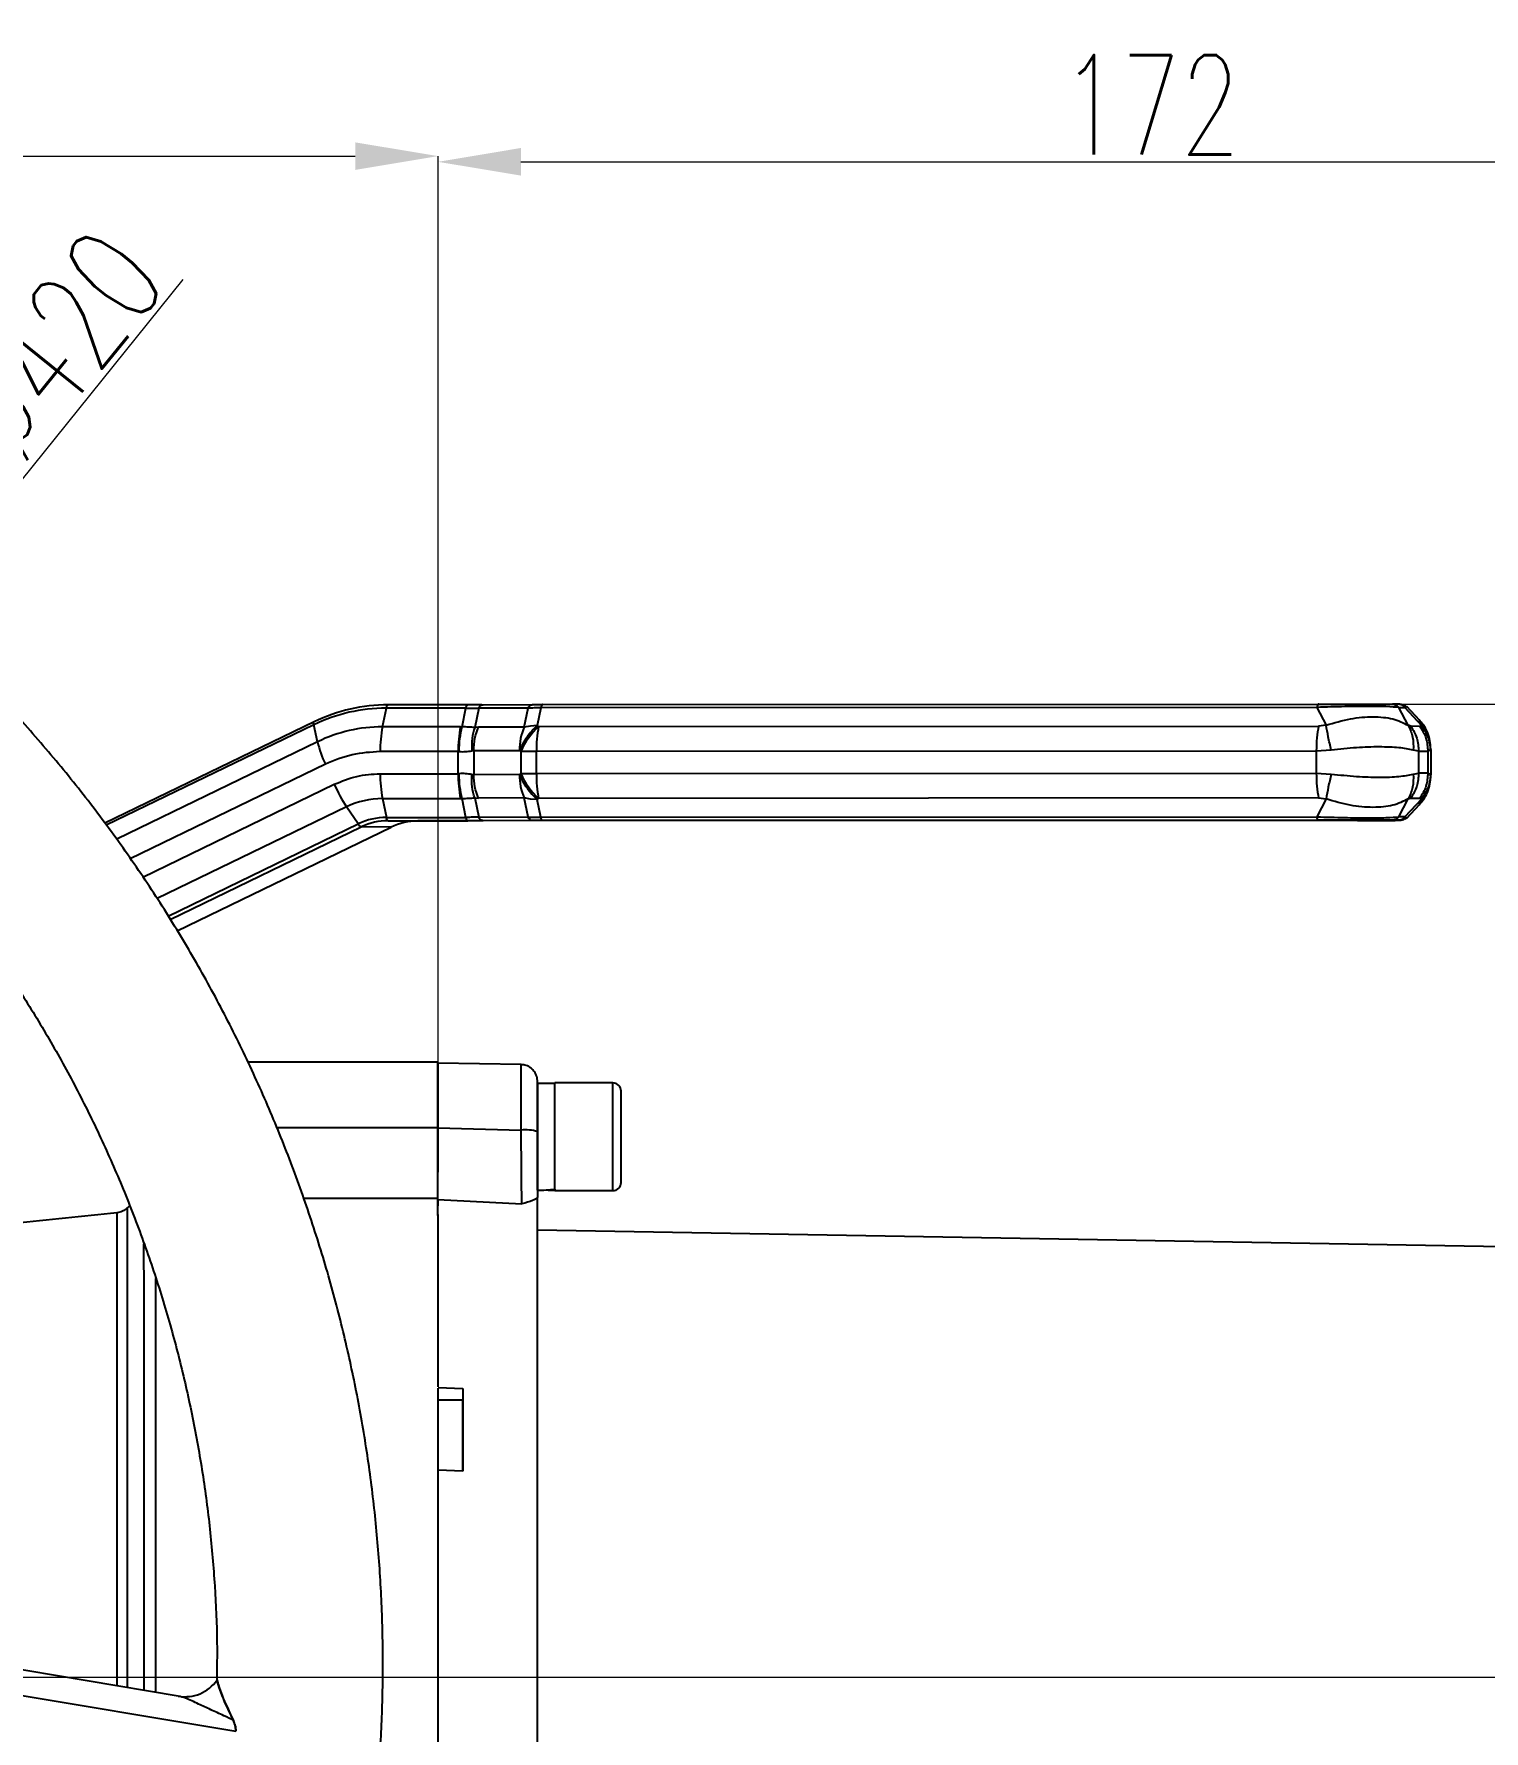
# Model space of a CAD drawing. Header units: millimetres. Extents: x 1852 to 4288, y 681 to 2404.
# Drawn here: x 3031.3 to 3206.3, y 1119.2 to 1324 of the extents above; entities that cross this region are included whole.
import ezdxf

# ---------------------------------------------------------------- set-up
doc = ezdxf.new("R2010")
doc.units = ezdxf.units.MM
doc.layers.add('AM_5', color=3, linetype='Continuous', lineweight=25)
doc.styles.add('SLDTEXTSTYLE1', font='txt.shx', dxfattribs={"width": 0.7, "bigfont": 'gbcbig.shx'})
doc.dimstyles.new('SLDDIMSTYLE12$0', dxfattribs={"dimtxt": 12, "dimasz": 10, "dimexe": 0, "dimexo": 0.0625, "dimgap": 0.875, "dimtad": 1, "dimdec": 1, "dimlfac": 1.8, "dimrnd": 1e-09, "dimzin": 12, "dimdsep": 46, "dimtxsty": 'SLDTEXTSTYLE1', "dimcen": 0.09, "dimdle": 8.16, "dimclrd": 3, "dimclre": 3, "dimadec": 0, "dimazin": 3, "dimtfac": 1, "dimtdec": 1, "dimtofl": 0, "dimtmove": 0, "dimatfit": 3, "dimfxl": 0, "dimfrac": 2, "dimtolj": 1, "dimlwd": 5, "dimlwe": 5, "dimarcsym": 0})
doc.dimstyles.new('SLDDIMSTYLE12$3', dxfattribs={"dimtxt": 12, "dimasz": 10, "dimexe": 0, "dimexo": 0.0625, "dimgap": 0.875, "dimtad": 1, "dimdec": 1, "dimlfac": 1.8, "dimrnd": 1e-09, "dimzin": 12, "dimdsep": 46, "dimtxsty": 'SLDTEXTSTYLE1', "dimcen": 0.09, "dimdle": 8.16, "dimclrd": 3, "dimclre": 3, "dimadec": 0, "dimazin": 3, "dimtfac": 1, "dimtdec": 1, "dimtofl": 0, "dimtmove": 0, "dimatfit": 3, "dimfxl": 0, "dimfrac": 2, "dimtolj": 1, "dimlwd": 5, "dimlwe": 5, "dimarcsym": 0})

# ---------------------------------------------------------------- blocks, each defined once
blk = doc.blocks.new('*D96')
at = {"layer": 'AM_5', "color": 3, "lineweight": 5, "transparency": 16777216}
blk.add_line((2902.79, 1126.17), (2902.79, 1309.27), dxfattribs=at)
at = {"layer": 'AM_5', "color": 3, "linetype": 'Continuous', "lineweight": 5, "transparency": 16777216}
for p, q in [((2912.79, 1309.27), (3070.03, 1309.27)), ((3080.03, 1199.96), (3080.03, 1309.27))]:
    blk.add_line(p, q, dxfattribs=at)
at = {"layer": 'AM_5', "color": 3, "transparency": 16777216}
for points in [[(2912.79, 1310.93), (2912.79, 1307.6), (2902.79, 1309.27)], [(3070.03, 1310.93), (3070.03, 1307.6), (3080.03, 1309.27)]]:
    blk.add_solid(points, dxfattribs=at)
at = {"layer": 'Defpoints', "color": 0, "transparency": 16777216}
for p in [(3080.03, 1309.27), (3080.03, 1199.9), (2902.79, 1126.11)]:
    blk.add_point(p, dxfattribs=at)
at = {"layer": 'AM_5', "color": 0, "transparency": 16777216, "insert": (2991.41, 1316.14), "char_height": 12, "attachment_point": 5, "style": 'SLDTEXTSTYLE1'}
blk.add_mtext('\\A1;178', dxfattribs=at)
blk = doc.blocks.new('*D97')
at = {"layer": 'AM_5', "color": 3, "lineweight": 5, "transparency": 16777216}
blk.add_line((3080.03, 1199.96), (3080.03, 1308.58), dxfattribs=at)
at = {"layer": 'AM_5', "color": 3, "linetype": 'Continuous', "lineweight": 5, "transparency": 16777216}
for p, q in [((3090.03, 1308.58), (3242.03, 1308.58)), ((3252.03, 1118.24), (3252.03, 1308.58))]:
    blk.add_line(p, q, dxfattribs=at)
at = {"layer": 'AM_5', "color": 3, "transparency": 16777216}
for points in [[(3090.03, 1310.25), (3090.03, 1306.92), (3080.03, 1308.58)], [(3242.03, 1310.25), (3242.03, 1306.92), (3252.03, 1308.58)]]:
    blk.add_solid(points, dxfattribs=at)
at = {"layer": 'Defpoints', "color": 0, "transparency": 16777216}
for p in [(3252.03, 1308.58), (3080.03, 1199.9), (3252.03, 1118.18)]:
    blk.add_point(p, dxfattribs=at)
at = {"layer": 'AM_5', "color": 0, "transparency": 16777216, "insert": (3166.03, 1315.46), "char_height": 12, "attachment_point": 5, "style": 'SLDTEXTSTYLE1'}
blk.add_mtext('\\A1;172', dxfattribs=at)
blk = doc.blocks.new('*D79')
at = {"layer": 'AM_5', "color": 3, "lineweight": 5, "transparency": 16777216}
blk.add_line((3196, 1243.11), (3227.25, 1243.11), dxfattribs=at)
at = {"layer": 'AM_5', "color": 3, "linetype": 'Continuous', "lineweight": 5, "transparency": 16777216}
for p, q in [((3227.25, 1233.11), (3227.25, 1135.67)), ((2902.86, 1125.67), (3227.25, 1125.67))]:
    blk.add_line(p, q, dxfattribs=at)
at = {"layer": 'AM_5', "color": 3, "transparency": 16777216}
for points in [[(3225.58, 1233.11), (3228.91, 1233.11), (3227.25, 1243.11)], [(3225.58, 1135.67), (3228.91, 1135.67), (3227.25, 1125.67)]]:
    blk.add_solid(points, dxfattribs=at)
at = {"layer": 'Defpoints', "color": 0, "transparency": 16777216}
for p in [(3195.94, 1243.11), (2902.8, 1125.67), (3227.25, 1125.67)]:
    blk.add_point(p, dxfattribs=at)
at = {"layer": 'AM_5', "color": 0, "transparency": 16777216, "insert": (3220.37, 1184.39), "char_height": 12, "attachment_point": 5, "rotation": 90, "style": 'SLDTEXTSTYLE1'}
blk.add_mtext('\\A1;115', dxfattribs=at)
blk = doc.blocks.new('*D80')
at = {"layer": 'AM_5', "color": 3, "linetype": 'Continuous', "lineweight": 5, "transparency": 16777216}
blk.add_line((3049.22, 1294.37), (3023.41, 1262.32), dxfattribs=at)
at = {"layer": 'AM_5', "color": 3, "lineweight": 5, "transparency": 16777216}
for p, q in [((2970.01, 1196.12), (2970.19, 1196.12)), ((2970.1, 1196.03), (2970.1, 1196.21))]:
    blk.add_line(p, q, dxfattribs=at)
at = {"layer": 'AM_5', "color": 3, "transparency": 16777216}
blk.add_solid([(3022.11, 1263.37), (3024.71, 1261.28), (3017.14, 1254.53)], dxfattribs=at)
at = {"layer": 'Defpoints', "color": 0, "transparency": 16777216}
for p in [(3017.14, 1254.53), (2923.05, 1137.71)]:
    blk.add_point(p, dxfattribs=at)
at = {"layer": 'AM_5', "color": 0, "transparency": 16777216, "insert": (3034.1, 1286.55), "char_height": 12, "attachment_point": 5, "rotation": 51.1543, "style": 'SLDTEXTSTYLE1'}
blk.add_mtext('\\A1;%%C420', dxfattribs=at)

msp = doc.modelspace()

# ---------------------------------------------------------------- linework, layer by layer
at = {"color": 7, "linetype": 'Continuous', "lineweight": 25}
for p, q in [((3073.326, 1240.387), (3073.795, 1242.65)), ((3083.406, 1242.656), (3073.795, 1242.65)), ((3083.627, 1243.054), (3074.015, 1243.048)), ((3082.937, 1240.39), (3083.406, 1242.656)), ((3084.939, 1242.622), (3084.461, 1240.313)), ((3090.903, 1242.633), (3084.939, 1242.622)), ((3085.32, 1243.028), (3085.475, 1243.056)), ((3085.475, 1243.056), (3091.439, 1243.067)), ((3090.43, 1240.347), (3090.903, 1242.633)), ((3092.45, 1242.67), (3092.007, 1240.53)), ((3186.105, 1242.728), (3092.45, 1242.67)), ((3092.671, 1243.069), (3186.325, 1243.126)), ((3186.105, 1242.728), (3187.212, 1240.578)), ((3195.947, 1243.11), (3195.231, 1243.116)), ((3197.107, 1240.566), (3196, 1242.716)), ((3196, 1242.716), (3196.716, 1242.711)), ((3196.87, 1242.766), (3196.716, 1242.711)), ((3196.716, 1242.711), (3198.715, 1240.554)), ((3196.906, 1242.779), (3196.87, 1242.766)), ((3198.499, 1241.196), (3196.976, 1242.84)), ((3065.066, 1240.984), (3039.807, 1228.747)), ((3065.038, 1240.63), (3039.995, 1228.497)), ((3065.489, 1238.579), (3065.038, 1240.63)), ((3082.743, 1240.393), (3073.326, 1240.387)), ((3082.743, 1240.393), (3082.937, 1240.39)), ((3084.899, 1240.337), (3084.461, 1240.313)), ((3090.43, 1240.347), (3084.899, 1240.337)), ((3091.189, 1240.484), (3090.43, 1240.347)), ((3092.007, 1240.53), (3091.189, 1240.484)), ((3092.176, 1240.407), (3092.007, 1240.53)), ((3092.176, 1240.407), (3186.308, 1240.465)), ((3187.212, 1240.578), (3186.308, 1240.465)), ((3197.441, 1240.452), (3197.107, 1240.566)), ((3198.544, 1240.444), (3197.441, 1240.452)), ((3198.41, 1241.203), (3198.439, 1241.142)), ((3198.439, 1241.142), (3198.715, 1240.554)), ((3198.715, 1240.554), (3198.544, 1240.444)), ((3065.489, 1238.579), (3041.245, 1226.833)), ((3082.468, 1237.395), (3073.051, 1237.389)), ((3082.468, 1234.728), (3082.468, 1237.395)), ((3082.468, 1237.395), (3082.565, 1237.392)), ((3084.115, 1237.496), (3084.334, 1237.52)), ((3084.334, 1237.52), (3089.865, 1237.53)), ((3084.334, 1237.52), (3084.334, 1234.608)), ((3089.865, 1237.53), (3090.034, 1237.407)), ((3090.913, 1237.409), (3090.034, 1237.407)), ((3090.034, 1237.407), (3090.034, 1234.741)), ((3091.9, 1237.409), (3090.913, 1237.409)), ((3186.032, 1237.467), (3091.9, 1237.409)), ((3091.9, 1234.743), (3091.9, 1237.409)), ((3187.84, 1237.581), (3186.032, 1237.467)), ((3186.032, 1237.467), (3186.033, 1234.8)), ((3198.402, 1237.452), (3197.735, 1237.569)), ((3198.402, 1234.786), (3198.402, 1237.452)), ((3198.402, 1237.452), (3199.505, 1237.444)), ((3199.847, 1237.553), (3199.505, 1237.444)), ((3199.505, 1237.444), (3199.505, 1234.778)), ((3199.739, 1237.724), (3199.793, 1237.639)), ((3199.892, 1234.571), (3199.892, 1237.639)), ((3066.429, 1235.861), (3042.889, 1224.457)), ((3044.4, 1222.248), (3067.51, 1233.444)), ((3073.051, 1234.722), (3082.468, 1234.728)), ((3082.565, 1234.731), (3082.468, 1234.728)), ((3084.334, 1234.608), (3084.115, 1234.63)), ((3089.865, 1234.618), (3084.334, 1234.608)), ((3090.034, 1234.741), (3089.865, 1234.618)), ((3090.034, 1234.741), (3090.913, 1234.742)), ((3090.913, 1234.742), (3091.9, 1234.743)), ((3091.9, 1234.743), (3186.033, 1234.8)), ((3186.033, 1234.8), (3187.84, 1234.689)), ((3197.735, 1234.677), (3198.402, 1234.786)), ((3199.505, 1234.778), (3198.402, 1234.786)), ((3199.505, 1234.778), (3199.847, 1234.661)), ((3199.793, 1234.571), (3199.74, 1234.483)), ((3073.326, 1231.72), (3082.743, 1231.726)), ((3073.326, 1231.72), (3073.795, 1229.45)), ((3082.743, 1231.726), (3082.937, 1231.729)), ((3083.406, 1229.456), (3082.937, 1231.729)), ((3084.461, 1231.809), (3084.899, 1231.787)), ((3084.461, 1231.809), (3084.939, 1229.494)), ((3090.43, 1231.797), (3084.899, 1231.787)), ((3091.189, 1231.663), (3090.43, 1231.797)), ((3090.903, 1229.505), (3090.43, 1231.797)), ((3092.007, 1231.618), (3091.189, 1231.663)), ((3092.007, 1231.618), (3092.176, 1231.741)), ((3092.45, 1229.47), (3092.007, 1231.618)), ((3186.309, 1231.798), (3092.176, 1231.741)), ((3187.212, 1231.686), (3186.105, 1229.528)), ((3186.309, 1231.798), (3187.212, 1231.686)), ((3196, 1229.516), (3197.107, 1231.674)), ((3198.715, 1231.662), (3196.716, 1229.511)), ((3197.107, 1231.674), (3197.441, 1231.785)), ((3197.441, 1231.785), (3198.544, 1231.777)), ((3198.715, 1231.662), (3198.435, 1231.057)), ((3198.544, 1231.777), (3198.715, 1231.662)), ((3069.002, 1230.723), (3046.138, 1219.646)), ((3070.39, 1228.664), (3069.002, 1230.723)), ((3073.795, 1229.45), (3083.406, 1229.456)), ((3074.015, 1229.048), (3083.627, 1229.054)), ((3074.015, 1229.048), (3077.599, 1229.022)), ((3191.011, 1229.091), (3077.599, 1229.022)), ((3084.939, 1229.494), (3090.903, 1229.505)), ((3091.439, 1229.067), (3085.475, 1229.056)), ((3092.45, 1229.47), (3186.105, 1229.528)), ((3186.325, 1229.126), (3092.671, 1229.069)), ((3195.947, 1229.11), (3195.231, 1229.116)), ((3196.716, 1229.511), (3196, 1229.516)), ((3196.716, 1229.511), (3196.972, 1229.406)), ((3196.978, 1229.373), (3198.494, 1231.005)), ((3198.435, 1231.057), (3198.409, 1231)), ((3047.442, 1217.547), (3070.39, 1228.664)), ((3047.704, 1217.124), (3070.772, 1228.3)), ((3048.545, 1215.769), (3074.355, 1228.274)), ((3048.549, 1215.763), (3074.386, 1228.28)), ((3074.355, 1228.274), (3070.772, 1228.3)), ((3080.026, 1199.901), (3057.099, 1199.901)), ((3090.061, 1199.616), (3080.026, 1199.791)), ((3094.126, 1197.34), (3092.026, 1197.34)), ((3101.126, 1197.4), (3094.126, 1197.4)), ((3060.55, 1192.036), (3080.026, 1192.036)), ((3080.026, 1191.971), (3090.061, 1191.721)), ((3092.026, 1184.576), (3092.026, 1186.733)), ((3092.026, 1186.56), (3092.026, 1184.46)), ((3094.126, 1184.4), (3101.126, 1184.4)), ((3042.814, 1182.602), (3042.5, 1182.288)), ((3080.026, 1183.445), (3063.804, 1183.445)), ((3080.026, 1183.32), (3080.026, 1182.586)), ((3080.026, 1183.32), (3090.131, 1182.804)), ((3221.553, 1177.38), (3092.026, 1179.641)), ((3080.027, 1160.65), (3083.027, 1160.539)), ((3083.027, 1160.539), (3083.027, 1159.115)), ((3083.027, 1159.115), (3080.027, 1159.115)), ((3083.027, 1150.544), (3080.027, 1150.655)), ((3048.684, 1123.398), (3023.245, 1127.671)), ((3021.966, 1124.788), (3055.618, 1119.175)), ((3053.324, 1125.347), (3053.324, 1125.345)), ((3053.36, 1125.345), (3053.36, 1125.344))]:
    msp.add_line(p, q, dxfattribs=at)
at = {"color": 7, "linetype": 'Continuous', "lineweight": 25, "flags": 128}
for points in [[(3073.795, 1242.65), (3073.816, 1242.738), (3073.839, 1242.818), (3073.865, 1242.886), (3073.892, 1242.944), (3073.922, 1242.989), (3073.952, 1243.022), (3073.984, 1243.042), (3074.015, 1243.048)], [(3065.038, 1240.63), (3065.023, 1240.71), (3065.014, 1240.782), (3065.012, 1240.844), (3065.016, 1240.896), (3065.027, 1240.937), (3065.044, 1240.967), (3065.066, 1240.984)], [(3065.066, 1240.984), (3065.068, 1240.985), (3065.097, 1240.991)], [(3074.015, 1229.048), (3073.984, 1229.055), (3073.952, 1229.076), (3073.922, 1229.109), (3073.892, 1229.155), (3073.865, 1229.213), (3073.839, 1229.282), (3073.816, 1229.361), (3073.795, 1229.45)], [(3074.386, 1228.28), (3074.385, 1228.279), (3074.355, 1228.274)], [(3090.061, 1191.721), (3090.061, 1193.52), (3090.061, 1195.202), (3090.061, 1196.694), (3090.061, 1197.929), (3090.061, 1198.852), (3090.061, 1199.423), (3090.061, 1199.616)], [(3092.026, 1184.46), (3092.026, 1184.636), (3092.026, 1185.155), (3092.026, 1185.988), (3092.026, 1187.089), (3092.026, 1188.399), (3092.026, 1189.846), (3092.026, 1191.35), (3092.026, 1192.829), (3092.026, 1194.204), (3092.026, 1195.397), (3092.026, 1196.345), (3092.026, 1196.995), (3092.026, 1197.312), (3092.026, 1197.34)], [(3094.126, 1184.576), (3094.126, 1184.499), (3094.126, 1184.411), (3094.126, 1184.673), (3094.126, 1185.271), (3094.126, 1186.172), (3094.126, 1187.329), (3094.126, 1188.677), (3094.126, 1190.146), (3094.126, 1191.655), (3094.126, 1193.124), (3094.126, 1194.472), (3094.126, 1195.628), (3094.126, 1196.53), (3094.126, 1197.127), (3094.126, 1197.389), (3094.126, 1197.34)], [(3094.126, 1184.576), (3094.126, 1185.03), (3094.126, 1185.806), (3094.126, 1186.86), (3094.126, 1188.135), (3094.126, 1189.561), (3094.126, 1191.06), (3094.126, 1192.551), (3094.126, 1193.952), (3094.126, 1195.185), (3094.126, 1196.185), (3094.126, 1196.895), (3094.126, 1197.278), (3094.126, 1197.34)], [(3101.126, 1184.4), (3101.126, 1184.411), (3101.126, 1184.673), (3101.126, 1185.271), (3101.126, 1186.172), (3101.126, 1187.329), (3101.126, 1188.677), (3101.126, 1190.146), (3101.126, 1191.655), (3101.126, 1193.124), (3101.126, 1194.472), (3101.126, 1195.628), (3101.126, 1196.53), (3101.126, 1197.127), (3101.126, 1197.389), (3101.126, 1197.4)], [(3092.026, 1191.534), (3092.026, 1191.521), (3092.026, 1190.285), (3092.026, 1189.099), (3092.026, 1188.059), (3092.026, 1187.25), (3092.026, 1186.736), (3092.026, 1186.56)], [(3092.026, 1186.9), (3092.026, 1186.86), (3092.026, 1185.806), (3092.026, 1185.03), (3092.026, 1184.576)]]:
    msp.add_lwpolyline(points, dxfattribs=at)
at = {"color": 7, "linetype": 'Continuous', "lineweight": 25}
for centre, radius, start, end in [((3073.821, 1222.548), 20.102, 90.07529, 115.90707), ((3074.042, 1222.574), 20.474, 90.07527, 115.90712), ((3073.35, 1222.394), 17.993, 90.07527, 115.90712), ((3088.247, 1237.504), 15.196, 169.06221, 180.4319), ((3097.663, 1237.509), 15.196, 169.06221, 180.4319), ((3096.882, 1237.588), 7.017, 156.84756, 180.47841), ((3097.891, 1234.061), 8.541, 132.00657, 156.93397), ((3107.096, 1237.524), 15.196, 169.06221, 180.43184), ((3079.712, 1241.98), 14.624, 193.45011, 204.73439), ((3084.365, 1240.914), 18.436, 203.90163, 213.55836), ((3088.309, 1234.61), 15.259, 179.57667, 190.91491), ((3097.726, 1234.615), 15.259, 179.57667, 190.91491), ((3096.902, 1234.56), 7.037, 179.5333, 203.11856), ((3097.916, 1238.104), 8.57, 203.11136, 227.95126), ((3107.159, 1234.63), 15.259, 179.57677, 190.91492), ((3073.339, 1221.793), 9.927, 90.07527, 115.90712), ((3073.805, 1221.633), 7.818, 90.07527, 115.90712), ((3074.025, 1221.603), 7.445, 90.07527, 115.90712), ((3071.065, 1228.991), 0.75, 205.79928, 247.02737), ((3077.608, 1221.576), 7.445, 90.07527, 115.90712), ((3101.126, 1196.4), 1, 360, 90), ((3090.542, 1186.393), 5.35, 73.89602, 95.15846), ((3101.126, 1185.4), 1, 270, 360), ((3049.516, 1127.992), 4.669, 259.74027, 325.43734)]:
    msp.add_arc(centre, radius, start, end, dxfattribs=at)
for centre, start_param, end_param in [((3092.026, 1190.9), 4.712389, 4.9017857), ((3094.126, 1190.9), 4.6181166, 4.712389)]:
    msp.add_ellipse(centre, major_axis=(11.154, 0), ratio=0.5773485, start_param=start_param, end_param=end_param, dxfattribs=at)
for points, knots in [([(2902.594, 956.935), (2905.154, 956.96), (2908.734, 956.995), (2914.004, 957.274), (2918.468, 957.609), (2923.784, 958.175), (2929.353, 958.948), (2935.167, 959.958), (2941.138, 961.214), (2947.214, 962.725), (2953.352, 964.495), (2959.517, 966.53), (2965.681, 968.829), (2971.817, 971.394), (2977.906, 974.225), (2983.925, 977.319), (2989.858, 980.673), (2995.687, 984.285), (3001.397, 988.151), (3006.972, 992.265), (3012.4, 996.622), (3017.665, 1001.216), (3022.757, 1006.041), (3027.661, 1011.089), (3032.368, 1016.352), (3036.866, 1021.822), (3041.144, 1027.49), (3045.193, 1033.347), (3049.003, 1039.384), (3052.564, 1045.589), (3055.87, 1051.954), (3058.91, 1058.467), (3061.68, 1065.116), (3064.17, 1071.89), (3066.375, 1078.778), (3068.29, 1085.767), (3069.909, 1092.844), (3071.226, 1099.998), (3072.239, 1107.215), (3072.944, 1114.482), (3073.337, 1121.786), (3073.415, 1129.114), (3073.178, 1136.452), (3072.624, 1143.787), (3071.752, 1151.105), (3070.562, 1158.392), (3069.054, 1165.634), (3067.229, 1172.819), (3065.088, 1179.932), (3062.634, 1186.959), (3059.87, 1193.888), (3056.797, 1200.704), (3053.42, 1207.395), (3049.742, 1213.947), (3045.768, 1220.347), (3041.503, 1226.582), (3036.952, 1232.64), (3032.12, 1238.508), (3027.013, 1244.175), (3021.637, 1249.627), (3016.19, 1254.675), (3010.717, 1259.327), (3005.258, 1263.597), (2999.633, 1267.639), (2993.852, 1271.447), (2987.924, 1275.016), (2981.862, 1278.338), (2975.676, 1281.408), (2969.38, 1284.221), (2962.986, 1286.773), (2956.511, 1289.059), (2949.973, 1291.076), (2943.398, 1292.818), (2936.825, 1294.283), (2930.331, 1295.465), (2924.042, 1296.362), (2918.518, 1296.945), (2913.635, 1297.313), (2908.811, 1297.552), (2902.837, 1297.67), (2897.32, 1297.559), (2892.051, 1297.287), (2887.587, 1296.95), (2882.27, 1296.385), (2876.701, 1295.612), (2870.888, 1294.602), (2864.917, 1293.345), (2858.841, 1291.835), (2852.703, 1290.064), (2846.538, 1288.03), (2840.374, 1285.73), (2834.237, 1283.165), (2828.149, 1280.335), (2822.13, 1277.241), (2816.197, 1273.886), (2810.368, 1270.274), (2804.658, 1266.409), (2799.082, 1262.295), (2793.655, 1257.937), (2788.389, 1253.343), (2783.298, 1248.519), (2778.393, 1243.471), (2773.686, 1238.208), (2769.189, 1232.738), (2764.91, 1227.07), (2760.862, 1221.213), (2757.052, 1215.176), (2753.49, 1208.97), (2750.185, 1202.605), (2747.143, 1196.093), (2744.381, 1189.442), (2742.044, 1183.16), (2740.765, 1179.055), (2740.202, 1177.246)], [0, 0, 0, 0, 0.01020738, 0.01427401, 0.02103699, 0.02805607, 0.03558666, 0.0434511, 0.05157826, 0.05991132, 0.06840986, 0.07704394, 0.08579098, 0.09463359, 0.10355821, 0.11255405, 0.12161242, 0.13072624, 0.1398897, 0.14909794, 0.15834689, 0.16763314, 0.17695375, 0.18630622, 0.19568842, 0.20509849, 0.21453484, 0.22399606, 0.23348097, 0.24298851, 0.25251779, 0.26206801, 0.27163852, 0.28122873, 0.29083816, 0.30046642, 0.31011319, 0.31977821, 0.32946132, 0.33916239, 0.34888138, 0.35861831, 0.36837328, 0.37814642, 0.38793798, 0.39774825, 0.40757761, 0.41742653, 0.42729557, 0.4371854, 0.4470968, 0.45703069, 0.46698816, 0.47697044, 0.48697902, 0.49701559, 0.50708218, 0.51718117, 0.52731537, 0.53748817, 0.54770366, 0.5569145, 0.56612256, 0.57532659, 0.5845258, 0.59371913, 0.60290519, 0.61208206, 0.62124705, 0.63039624, 0.63952364, 0.64861966, 0.65766788, 0.66663751, 0.67546331, 0.68397889, 0.69196332, 0.69760555, 0.70350123, 0.71121989, 0.72142727, 0.72549391, 0.73225688, 0.73927596, 0.74680655, 0.754671, 0.76279816, 0.77113122, 0.77962976, 0.78826384, 0.79701087, 0.80585349, 0.81477811, 0.82377394, 0.83283231, 0.84194614, 0.85110959, 0.86031783, 0.86956679, 0.87885303, 0.88817364, 0.89752611, 0.90690831, 0.91631839, 0.92575473, 0.93521596, 0.94470086, 0.95420841, 0.96373768, 0.97328791, 0.98285841, 0.99244862, 1, 1, 1, 1]), ([(2903.41, 1277.624), (2905.811, 1277.587), (2909.169, 1277.535), (2914.112, 1277.231), (2918.301, 1276.874), (2923.288, 1276.283), (2928.509, 1275.483), (2933.955, 1274.445), (2939.543, 1273.162), (2945.223, 1271.623), (2950.951, 1269.825), (2956.694, 1267.765), (2962.425, 1265.441), (2968.117, 1262.853), (2973.749, 1260.003), (2979.301, 1256.893), (2984.754, 1253.527), (2990.091, 1249.907), (2995.297, 1246.04), (3000.356, 1241.932), (3005.254, 1237.587), (3009.977, 1233.015), (3014.513, 1228.221), (3018.849, 1223.216), (3022.974, 1218.007), (3026.876, 1212.603), (3030.545, 1207.016), (3033.972, 1201.255), (3037.146, 1195.331), (3040.06, 1189.256), (3042.704, 1183.041), (3045.072, 1176.699), (3047.157, 1170.242), (3048.952, 1163.683), (3050.452, 1157.034), (3051.65, 1150.31), (3052.547, 1143.525), (3053.122, 1136.691), (3053.397, 1130.624), (3053.345, 1126.84), (3053.324, 1125.347)], [0, 0, 0, 0, 0.0302952, 0.0423856, 0.0624901, 0.08336, 0.1057536, 0.1291426, 0.1533151, 0.1781023, 0.2033838, 0.2290707, 0.2550958, 0.2814075, 0.3079654, 0.3347376, 0.3616982, 0.3888263, 0.4161047, 0.4435189, 0.4710571, 0.4987089, 0.526466, 0.5543209, 0.5822674, 0.6103001, 0.6384144, 0.6666062, 0.6948723, 0.7232096, 0.7516156, 0.7800883, 0.8086258, 0.8372268, 0.86589, 0.8946146, 0.9234, 0.9522458, 0.9811519, 1, 1, 1, 1]), ([(3083.406, 1242.656), (3083.42, 1242.715), (3083.448, 1242.832), (3083.503, 1242.957), (3083.563, 1243.039), (3083.606, 1243.049), (3083.627, 1243.054)], [0, 0, 0, 0, 0.2499973, 0.4999982, 0.7499991, 1, 1, 1, 1]), ([(3083.406, 1242.656), (3083.682, 1242.655), (3084.242, 1242.652), (3084.704, 1242.632), (3084.939, 1242.622)], [0, 0, 0, 0, 0.4915101, 1, 1, 1, 1]), ([(3085.329, 1243.028), (3085.063, 1243.03), (3084.531, 1243.033), (3083.881, 1243.032), (3083.556, 1243.031)], [0, 0, 0, 0, 0.4996452, 1, 1, 1, 1]), ([(3084.939, 1242.622), (3084.971, 1242.686), (3085.037, 1242.813), (3085.17, 1242.945), (3085.267, 1243.018), (3085.319, 1243.028), (3085.32, 1243.028)], [0, 0, 0, 0, 0.3327347, 0.6654694, 0.9982041, 1, 1, 1, 1]), ([(3092.45, 1242.67), (3092.175, 1242.669), (3091.618, 1242.665), (3091.143, 1242.643), (3090.903, 1242.633)], [0, 0, 0, 0, 0.4950466, 1, 1, 1, 1]), ([(3091.439, 1243.067), (3091.628, 1243.068), (3092.002, 1243.068), (3092.449, 1243.069), (3092.671, 1243.069)], [0, 0, 0, 0, 0.5040088, 1, 1, 1, 1]), ([(3196, 1242.716), (3195.56, 1242.755), (3194.742, 1242.829), (3192.328, 1242.864), (3189.329, 1242.835), (3187.235, 1242.766), (3186.105, 1242.728)], [0, 0, 0, 0, 0.2683795, 0.4991161, 0.7297085, 1, 1, 1, 1]), ([(3186.325, 1243.126), (3187.355, 1243.127), (3188.825, 1243.127), (3190.715, 1243.126), (3191.925, 1243.125), (3192.999, 1243.124), (3194.323, 1243.121), (3194.857, 1243.118), (3195.231, 1243.116)], [0, 0, 0, 0, 0.27135234, 0.38737002, 0.50089642, 0.614411, 0.73057711, 1, 1, 1, 1]), ([(3187.212, 1240.578), (3188.195, 1240.869), (3190.128, 1241.441), (3192.931, 1241.667), (3195.408, 1241.435), (3196.535, 1240.859), (3197.107, 1240.566)], [0, 0, 0, 0, 0.2542867, 0.4999835, 0.7458358, 1, 1, 1, 1]), ([(3196.919, 1242.818), (3196.839, 1242.886), (3196.632, 1243.06), (3196.2, 1243.091), (3195.935, 1243.11)], [0, 0, 0, 0, 0.3878889, 1, 1, 1, 1]), ([(3082.565, 1237.392), (3082.592, 1237.933), (3082.646, 1239.014), (3082.84, 1239.931), (3082.937, 1240.39)], [0, 0, 0, 0, 0.5, 1, 1, 1, 1]), ([(3084.461, 1240.313), (3084.228, 1240.324), (3083.766, 1240.346), (3083.212, 1240.375), (3082.937, 1240.39)], [0, 0, 0, 0, 0.5043986, 1, 1, 1, 1]), ([(3084.461, 1240.313), (3084.336, 1239.877), (3084.087, 1239.005), (3084.106, 1237.999), (3084.115, 1237.496)], [0, 0, 0, 0, 0.5000001, 1, 1, 1, 1]), ([(3084.334, 1237.52), (3084.359, 1238.022), (3084.41, 1239.027), (3084.736, 1239.901), (3084.899, 1240.337)], [0, 0, 0, 0, 0.4999559, 1, 1, 1, 1]), ([(3187.84, 1237.581), (3187.712, 1238.124), (3187.457, 1239.211), (3187.294, 1240.122), (3187.212, 1240.578)], [0, 0, 0, 0, 0.5000005, 1, 1, 1, 1]), ([(3197.107, 1240.566), (3197.333, 1240.11), (3197.784, 1239.199), (3197.751, 1238.112), (3197.735, 1237.569)], [0, 0, 0, 0, 0.4999977, 1, 1, 1, 1]), ([(3199.849, 1237.722), (3199.831, 1238.063), (3199.793, 1238.753), (3199.468, 1239.746), (3199.021, 1240.596), (3198.612, 1241.04), (3198.439, 1241.228)], [0, 0, 0, 0, 0.26365783, 0.53326994, 0.80304981, 1, 1, 1, 1]), ([(3199.847, 1237.553), (3199.786, 1238.097), (3199.665, 1239.185), (3199.031, 1240.098), (3198.715, 1240.554)], [0, 0, 0, 0, 0.50000083, 1, 1, 1, 1]), ([(3082.565, 1237.392), (3082.837, 1237.385), (3083.392, 1237.372), (3083.871, 1237.454), (3084.115, 1237.496)], [0, 0, 0, 0, 0.49168447, 1, 1, 1, 1]), ([(3197.735, 1237.569), (3197.2, 1237.679), (3196.149, 1237.894), (3193.701, 1237.985), (3190.87, 1237.9), (3188.862, 1237.688), (3187.84, 1237.581)], [0, 0, 0, 0, 0.2542566, 0.5000164, 0.7456194, 1, 1, 1, 1]), ([(3084.115, 1234.63), (3083.871, 1234.671), (3083.392, 1234.752), (3082.837, 1234.738), (3082.565, 1234.731)], [0, 0, 0, 0, 0.5082251, 1, 1, 1, 1]), ([(3082.937, 1231.729), (3082.84, 1232.189), (3082.646, 1233.109), (3082.592, 1234.19), (3082.565, 1234.731)], [0, 0, 0, 0, 0.5, 1, 1, 1, 1]), ([(3084.461, 1231.809), (3084.336, 1232.247), (3084.087, 1233.122), (3084.106, 1234.128), (3084.115, 1234.63)], [0, 0, 0, 0, 0.50080435, 1, 1, 1, 1]), ([(3187.84, 1234.689), (3187.713, 1234.148), (3187.458, 1233.061), (3187.295, 1232.146), (3187.212, 1231.686)], [0, 0, 0, 0, 0.49686743, 1, 1, 1, 1]), ([(3187.84, 1234.689), (3188.862, 1234.581), (3190.87, 1234.369), (3193.701, 1234.279), (3196.149, 1234.362), (3197.2, 1234.571), (3197.735, 1234.677)], [0, 0, 0, 0, 0.2543758, 0.4999836, 0.7457388, 1, 1, 1, 1]), ([(3197.735, 1234.677), (3197.751, 1234.133), (3197.784, 1233.045), (3197.333, 1232.131), (3197.107, 1231.674)], [0, 0, 0, 0, 0.5000023, 1, 1, 1, 1]), ([(3198.436, 1230.976), (3198.61, 1231.164), (3199.02, 1231.609), (3199.467, 1232.46), (3199.793, 1233.454), (3199.831, 1234.144), (3199.85, 1234.485)], [0, 0, 0, 0, 0.1972492, 0.4669383, 0.7364506, 1, 1, 1, 1]), ([(3199.847, 1234.661), (3199.787, 1234.121), (3199.666, 1233.035), (3199.033, 1232.122), (3198.715, 1231.662)], [0, 0, 0, 0, 0.4968676, 1, 1, 1, 1]), ([(3082.937, 1231.729), (3083.212, 1231.744), (3083.766, 1231.774), (3084.228, 1231.798), (3084.461, 1231.809)], [0, 0, 0, 0, 0.4960838, 1, 1, 1, 1]), ([(3197.107, 1231.674), (3196.535, 1231.385), (3195.408, 1230.816), (3192.924, 1230.591), (3190.12, 1230.824), (3188.188, 1231.397), (3187.212, 1231.686)], [0, 0, 0, 0, 0.25415722, 0.50001427, 0.74762575, 1, 1, 1, 1]), ([(3084.939, 1229.494), (3084.704, 1229.483), (3084.242, 1229.462), (3083.682, 1229.458), (3083.406, 1229.456)], [0, 0, 0, 0, 0.5084817, 1, 1, 1, 1]), ([(3083.627, 1229.054), (3083.606, 1229.06), (3083.563, 1229.07), (3083.503, 1229.154), (3083.448, 1229.279), (3083.42, 1229.397), (3083.406, 1229.456)], [0, 0, 0, 0, 0.2500001, 0.5000002, 0.7500003, 1, 1, 1, 1]), ([(3085.475, 1229.056), (3085.188, 1229.056), (3084.625, 1229.055), (3083.955, 1229.055), (3083.627, 1229.054)], [0, 0, 0, 0, 0.5097088, 1, 1, 1, 1]), ([(3090.903, 1229.505), (3091.143, 1229.495), (3091.618, 1229.474), (3092.175, 1229.472), (3092.45, 1229.47)], [0, 0, 0, 0, 0.5049534, 1, 1, 1, 1]), ([(3092.671, 1229.069), (3092.449, 1229.069), (3092.002, 1229.068), (3091.628, 1229.068), (3091.439, 1229.067)], [0, 0, 0, 0, 0.495991, 1, 1, 1, 1]), ([(3186.105, 1229.528), (3187.225, 1229.491), (3189.31, 1229.423), (3192.303, 1229.39), (3194.732, 1229.416), (3195.556, 1229.481), (3196, 1229.516)], [0, 0, 0, 0, 0.2680966, 0.4988227, 0.7294637, 1, 1, 1, 1]), ([(3195.231, 1229.116), (3194.853, 1229.118), (3194.315, 1229.121), (3192.981, 1229.124), (3191.905, 1229.125), (3190.692, 1229.126), (3188.808, 1229.127), (3187.346, 1229.127), (3186.325, 1229.126)], [0, 0, 0, 0, 0.2715623, 0.3875926, 0.5011305, 0.6146375, 0.7308194, 1, 1, 1, 1]), ([(3191.011, 1229.091), (3191.989, 1229.092), (3193.386, 1229.093), (3194.783, 1229.096), (3195.537, 1229.098), (3196.046, 1229.101), (3196.429, 1229.105), (3196.146, 1229.108), (3195.947, 1229.11)], [0, 0, 0, 0, 0.2713523, 0.38737, 0.5008964, 0.614411, 0.7305771, 1, 1, 1, 1]), ([(3195.312, 1229.104), (3195.439, 1229.105), (3196.005, 1229.108), (3196.563, 1229.136), (3196.845, 1229.344), (3196.947, 1229.419)], [0, 0, 0, 0, 0.15640379, 0.69381527, 1, 1, 1, 1]), ([(3080.026, 1192.036), (3080.026, 1193.099), (3080.026, 1195.225), (3080.026, 1197.793), (3080.026, 1199.562), (3080.026, 1199.786), (3080.026, 1199.897)], [0, 0, 0, 0, 0.2503661, 0.5007322, 0.7510982, 1, 1, 1, 1]), ([(3080.026, 1199.791), (3080.026, 1199.68), (3080.026, 1199.458), (3080.026, 1197.658), (3080.026, 1196.011), (3080.026, 1194.944), (3080.026, 1194.9)], [0, 0, 0, 0, 0.3286314, 0.6572627, 0.9858941, 1, 1, 1, 1]), ([(3092.026, 1197.2), (3092.026, 1197.256), (3092.026, 1197.506), (3092.026, 1197.593), (3092.026, 1197.616), (3092.026, 1197.619), (3092.026, 1197.625), (3092.026, 1197.632), (3092.026, 1197.655), (3092.02, 1197.895), (3091.931, 1198.326), (3091.617, 1198.883), (3091.138, 1199.319), (3090.586, 1199.587), (3090.211, 1199.585), (3090.068, 1199.584)], [0, 0, 0, 0, 0.0799652, 0.3519428, 0.420096, 0.4244444, 0.4252673, 0.4262442, 0.4288884, 0.4379541, 0.5614142, 0.669529, 0.7910614, 0.920557, 1, 1, 1, 1]), ([(3092.026, 1197.2), (3092.026, 1197.189), (3092.026, 1197.036), (3092.026, 1195.922), (3092.026, 1193.99), (3092.026, 1192.352), (3092.026, 1191.533)], [0, 0, 0, 0, 0.0255227, 0.3503484, 0.6751742, 1, 1, 1, 1]), ([(3102.126, 1190.9), (3102.126, 1191.592), (3102.126, 1192.657), (3102.126, 1193.937), (3102.126, 1194.818), (3102.126, 1195.528), (3102.126, 1196.214), (3102.126, 1196.327), (3102.126, 1196.4)], [0, 0, 0, 0, 0.2394568, 0.3683607, 0.5, 0.6316393, 0.7605432, 1, 1, 1, 1]), ([(3080.026, 1183.32), (3080.026, 1183.602), (3080.026, 1184.163), (3080.026, 1186.182), (3080.026, 1188.831), (3080.026, 1190.924), (3080.026, 1191.971)], [0, 0, 0, 0, 0.2500466, 0.4994486, 0.7493959, 1, 1, 1, 1]), ([(3080.026, 1190.901), (3080.026, 1190.345), (3080.026, 1189.233), (3080.026, 1187.814), (3080.026, 1186.885), (3080.026, 1186.523), (3080.026, 1186.786), (3080.026, 1186.9)], [0, 0, 0, 0, 0.2095815, 0.4191631, 0.6287446, 0.8383262, 1, 1, 1, 1]), ([(3090.131, 1182.804), (3090.13, 1183.079), (3090.13, 1183.449), (3090.124, 1184.404), (3090.12, 1185.083), (3090.114, 1185.898), (3090.105, 1186.916), (3090.092, 1188.228), (3090.078, 1189.857), (3090.067, 1191.08), (3090.061, 1191.721)], [0, 0, 0, 0, 0.2442896, 0.3290361, 0.4144899, 0.500125, 0.5979924, 0.7157703, 0.8510724, 1, 1, 1, 1]), ([(3092.026, 1191.533), (3092.026, 1190.773), (3092.026, 1189.258), (3092.026, 1187.13), (3092.026, 1185.173), (3092.026, 1184.108), (3092.026, 1183.574)], [0, 0, 0, 0, 0.2507669, 0.5000113, 0.749245, 1, 1, 1, 1]), ([(3102.126, 1185.4), (3102.126, 1185.474), (3102.126, 1185.587), (3102.126, 1186.273), (3102.126, 1186.983), (3102.126, 1187.864), (3102.126, 1189.144), (3102.126, 1190.209), (3102.126, 1190.9)], [0, 0, 0, 0, 0.2394568, 0.3683607, 0.5, 0.6316393, 0.7605432, 1, 1, 1, 1]), ([(3042.521, 1182.309), (3042.34, 1182.156), (3041.978, 1181.852), (3041.513, 1181.766), (3041.28, 1181.723)], [0, 0, 0, 0, 0.5000001, 1, 1, 1, 1]), ([(3042.514, 1182.229), (3042.514, 1182.252), (3042.514, 1182.394), (3042.515, 1181.734), (3042.515, 1180.193), (3042.516, 1177.613), (3042.517, 1174.111), (3042.518, 1169.676), (3042.519, 1164.345), (3042.52, 1158.159), (3042.52, 1151.166), (3042.521, 1143.439), (3042.521, 1135.003), (3042.522, 1128.613), (3042.522, 1124.948), (3042.522, 1124.433)], [0, 0, 0, 0, 0.016394, 0.101859, 0.1878451, 0.2743525, 0.3613811, 0.4489308, 0.5370018, 0.6255939, 0.7147072, 0.8043418, 0.8944974, 0.9851743, 1, 1, 1, 1]), ([(3080.027, 1160.732), (3080.027, 1161.429), (3080.027, 1164.4), (3080.027, 1168.85), (3080.027, 1173.993), (3080.027, 1178.146), (3080.027, 1181.429), (3080.026, 1182.773), (3080.026, 1183.445)], [0, 0, 0, 0, 0.0577205, 0.2461764, 0.4346323, 0.6230882, 0.8115441, 1, 1, 1, 1]), ([(3080.027, 1175.383), (3080.027, 1176.531), (3080.027, 1178.881), (3080.027, 1181.548), (3080.026, 1182.73), (3080.026, 1183.32)], [0, 0, 0, 0, 0.3234517, 0.6617258, 1, 1, 1, 1]), ([(3092.026, 1183.574), (3091.881, 1183.454), (3091.588, 1183.213), (3090.618, 1182.941), (3090.131, 1182.804)], [0, 0, 0, 0, 0.4975573, 1, 1, 1, 1]), ([(3041.289, 1181.706), (3037.134, 1181.303), (3029.764, 1180.588), (3022.422, 1179.631), (3019.22, 1179.213)], [0, 0, 0, 0, 0.5637924, 1, 1, 1, 1]), ([(3041.297, 1124.639), (3041.297, 1126.585), (3041.297, 1131.455), (3041.297, 1136.808), (3041.296, 1140.978), (3041.296, 1143.223), (3041.296, 1145.429), (3041.296, 1147.593), (3041.296, 1149.711), (3041.296, 1151.782), (3041.295, 1154.748), (3041.295, 1158.638), (3041.294, 1163.34), (3041.293, 1167.959), (3041.292, 1171.763), (3041.291, 1174.785), (3041.291, 1177.112), (3041.29, 1179.068), (3041.29, 1180.554), (3041.289, 1181.539), (3041.288, 1181.657), (3041.288, 1181.716)], [0, 0, 0, 0, 0.0577112, 0.1444095, 0.1693942, 0.1944696, 0.2196359, 0.2448929, 0.2702408, 0.2956794, 0.3212087, 0.3825805, 0.4507211, 0.5256294, 0.607304, 0.6655257, 0.7267557, 0.7909939, 0.8582398, 0.9284932, 1, 1, 1, 1]), ([(3044.563, 1124.09), (3044.563, 1125.833), (3044.563, 1130.004), (3044.561, 1136.322), (3044.559, 1142.82), (3044.558, 1147.336), (3044.557, 1150.066), (3044.556, 1151.351), (3044.555, 1152.575), (3044.555, 1153.739), (3044.554, 1154.845), (3044.552, 1157.965), (3044.55, 1162.821), (3044.546, 1168.799), (3044.547, 1173.46), (3044.538, 1176.45), (3044.538, 1177.659), (3044.538, 1177.986)], [0, 0, 0, 0, 0.0708686, 0.1695597, 0.2704087, 0.3610308, 0.383079, 0.4044252, 0.4250694, 0.4450117, 0.4642519, 0.4827902, 0.6102084, 0.7376719, 0.865182, 0.9635673, 1, 1, 1, 1]), ([(3045.978, 1123.853), (3045.978, 1125.08), (3045.977, 1129.161), (3045.975, 1135.845), (3045.973, 1143.894), (3045.97, 1151.647), (3045.967, 1158.998), (3045.964, 1165.733), (3045.961, 1170.674), (3045.959, 1173.059), (3045.958, 1173.789)], [0, 0, 0, 0, 0.0570997, 0.1899714, 0.32791, 0.4709149, 0.6189859, 0.7721223, 0.9303237, 1, 1, 1, 1]), ([(3080.027, 1103.233), (3080.027, 1106.527), (3080.027, 1113.116), (3080.027, 1122.668), (3080.027, 1131.85), (3080.027, 1140.559), (3080.027, 1148.672), (3080.027, 1155.409), (3080.027, 1159.088), (3080.027, 1160.562)], [0, 0, 0, 0, 0.149957, 0.2999139, 0.4498709, 0.5998278, 0.7497848, 0.8997417, 1, 1, 1, 1]), ([(3083.027, 1150.544), (3083.027, 1151.814), (3083.027, 1154.838), (3083.027, 1157.546), (3083.027, 1159.115)], [0, 0, 0, 0, 0.4203629, 1, 1, 1, 1]), ([(3053.36, 1125.345), (3053.368, 1125.31), (3053.387, 1125.232), (3053.572, 1124.581), (3054.091, 1123.067), (3054.833, 1121.51), (3055.33, 1120.468)], [0, 0, 0, 0, 0.1105283, 0.2490059, 0.4974103, 1, 1, 1, 1]), ([(3055.353, 1120.467), (3054.845, 1121.51), (3054.087, 1123.067), (3053.581, 1124.558), (3053.391, 1125.214), (3053.371, 1125.301), (3053.36, 1125.345)], [0, 0, 0, 0, 0.5024672, 0.7509757, 0.8756525, 1, 1, 1, 1]), ([(3055.353, 1120.467), (3054.965, 1120.657), (3054.037, 1121.111), (3052.59, 1121.748), (3051.025, 1122.482), (3049.641, 1123.142), (3048.963, 1123.323), (3048.684, 1123.398)], [0, 0, 0, 0, 0.1543805, 0.3689656, 0.5771659, 0.8257398, 1, 1, 1, 1]), ([(3055.33, 1120.468), (3055.34, 1120.44), (3055.403, 1120.25), (3055.519, 1119.958), (3055.616, 1119.546), (3055.618, 1119.295), (3055.618, 1119.175)], [0, 0, 0, 0, 0.0709429, 0.4685237, 0.7475032, 1, 1, 1, 1]), ([(3055.618, 1119.175), (3055.618, 1119.294), (3055.617, 1119.545), (3055.507, 1119.987), (3055.412, 1120.283), (3055.353, 1120.467)], [0, 0, 0, 0, 0.2505518, 0.5313012, 1, 1, 1, 1])]:
    msp.add_open_spline(points, degree=3, knots=knots, dxfattribs=at)
for points in [[(3090.903, 1242.633), (3090.935, 1242.696), (3091.001, 1242.823), (3091.133, 1242.96), (3091.281, 1243.051), (3091.386, 1243.062), (3091.439, 1243.067)], [(3092.671, 1243.069), (3092.649, 1243.064), (3092.607, 1243.054), (3092.546, 1242.971), (3092.492, 1242.846), (3092.464, 1242.729), (3092.45, 1242.67)], [(3186.325, 1243.126), (3186.304, 1243.121), (3186.261, 1243.111), (3186.201, 1243.029), (3186.146, 1242.904), (3186.119, 1242.786), (3186.105, 1242.728)], [(3195.231, 1243.116), (3195.305, 1243.111), (3195.454, 1243.1), (3195.664, 1243.017), (3195.854, 1242.892), (3195.951, 1242.775), (3196, 1242.716)], [(3196.716, 1242.711), (3196.668, 1242.769), (3196.571, 1242.887), (3196.381, 1243.012), (3196.17, 1243.095), (3196.022, 1243.105), (3195.947, 1243.11)], [(3092.007, 1240.53), (3091.786, 1240.319), (3091.345, 1239.898), (3090.759, 1239.152), (3090.245, 1238.357), (3089.991, 1237.805), (3089.865, 1237.53)], [(3186.308, 1240.465), (3186.229, 1240.006), (3186.07, 1239.089), (3186.045, 1238.008), (3186.032, 1237.467)], [(3197.441, 1240.452), (3197.718, 1239.993), (3198.273, 1239.074), (3198.359, 1237.993), (3198.402, 1237.452)], [(3198.544, 1240.444), (3198.821, 1239.984), (3199.375, 1239.066), (3199.462, 1237.985), (3199.505, 1237.444)], [(3073.051, 1237.389), (3071.907, 1237.323), (3069.62, 1237.19), (3067.493, 1236.304), (3066.429, 1235.861)], [(3067.51, 1233.444), (3068.4, 1233.815), (3070.18, 1234.555), (3072.094, 1234.667), (3073.051, 1234.722)], [(3084.899, 1231.787), (3084.736, 1232.224), (3084.41, 1233.099), (3084.359, 1234.105), (3084.334, 1234.608)], [(3089.865, 1234.618), (3089.991, 1234.342), (3090.245, 1233.792), (3090.759, 1232.996), (3091.345, 1232.251), (3091.786, 1231.829), (3092.007, 1231.618)], [(3186.033, 1234.8), (3186.046, 1234.26), (3186.07, 1233.178), (3186.229, 1232.258), (3186.309, 1231.798)], [(3198.402, 1234.786), (3198.359, 1234.245), (3198.273, 1233.164), (3197.718, 1232.245), (3197.441, 1231.785)], [(3199.505, 1234.778), (3199.462, 1234.237), (3199.375, 1233.156), (3198.821, 1232.237), (3198.544, 1231.777)], [(3085.475, 1229.056), (3085.422, 1229.062), (3085.317, 1229.074), (3085.169, 1229.165), (3085.037, 1229.303), (3084.972, 1229.43), (3084.939, 1229.494)], [(3091.439, 1229.067), (3091.386, 1229.073), (3091.281, 1229.085), (3091.133, 1229.176), (3091.001, 1229.313), (3090.935, 1229.441), (3090.903, 1229.505)], [(3092.671, 1229.069), (3092.649, 1229.074), (3092.607, 1229.085), (3092.546, 1229.168), (3092.492, 1229.294), (3092.464, 1229.412), (3092.45, 1229.47)], [(3186.325, 1229.126), (3186.304, 1229.132), (3186.261, 1229.142), (3186.201, 1229.226), (3186.147, 1229.351), (3186.119, 1229.469), (3186.105, 1229.528)], [(3196, 1229.516), (3195.951, 1229.457), (3195.854, 1229.34), (3195.664, 1229.214), (3195.454, 1229.131), (3195.305, 1229.121), (3195.231, 1229.116)], [(3196.716, 1229.511), (3196.668, 1229.452), (3196.571, 1229.334), (3196.381, 1229.209), (3196.17, 1229.126), (3196.022, 1229.116), (3195.947, 1229.11)], [(3080.026, 1191.971), (3080.026, 1193.025), (3080.026, 1195.133), (3080.026, 1197.687), (3080.026, 1199.451), (3080.026, 1199.678), (3080.026, 1199.791)], [(3080.026, 1195.151), (3080.026, 1195.087), (3080.026, 1194.959), (3080.026, 1193.976), (3080.026, 1192.572), (3080.026, 1191.458), (3080.026, 1190.901)], [(3080.026, 1183.445), (3080.026, 1183.723), (3080.026, 1184.279), (3080.026, 1186.284), (3080.026, 1188.915), (3080.026, 1190.996), (3080.026, 1192.036)], [(3092.027, 1096.69), (3092.027, 1100.342), (3092.027, 1107.645), (3092.027, 1118.288), (3092.027, 1128.531), (3092.027, 1138.232), (3092.027, 1147.271), (3092.027, 1155.533), (3092.027, 1162.915), (3092.027, 1169.319), (3092.027, 1174.675), (3092.027, 1178.883), (3092.026, 1182.002), (3092.026, 1183.05), (3092.026, 1183.574)], [(3083.027, 1160.539), (3083.027, 1158.962), (3083.027, 1155.81), (3083.027, 1152.299), (3083.027, 1150.544)], [(3080.027, 1149.12), (3080.027, 1150.877), (3080.027, 1154.392), (3080.027, 1157.541), (3080.027, 1159.115)], [(3080.027, 1102.929), (3080.027, 1105.843), (3080.027, 1111.67), (3080.027, 1120.165), (3080.027, 1128.394), (3080.027, 1136.265), (3080.027, 1143.765), (3080.027, 1148.358), (3080.027, 1150.655)]]:
    msp.add_open_spline(points, degree=3, dxfattribs=at)

# ---------------------------------------------------------------- dimensions: what is measured, and where the dimension line sits
at = {"layer": 'AM_5'}
for base, p1, p2, angle, text, picture, middle in [((3080.026, 1309.266), (2902.786, 1126.106), (3080.026, 1199.901), 360, '178', '*D96', (2991.406, 1316.141)), ((3227.246, 1125.667), (3195.935, 1243.11), (2902.801, 1125.667), 90, '115', '*D79', (3220.371, 1184.389))]:
    dim = msp.add_linear_dim(base=base, p1=p1, p2=p2, angle=angle, text=text, dimstyle='SLDDIMSTYLE12$0', override={"dimlfac": 1, "dimpost": ''}, dxfattribs=at)
    dim.commit()
    dim.dimension.update_dxf_attribs({"geometry": picture, "text_midpoint": middle})
dim = msp.add_linear_dim(base=(3252.027, 1308.583), p1=(3080.026, 1199.901), p2=(3252.027, 1118.177), angle=360, dimstyle='SLDDIMSTYLE12$0', override={"dimlfac": 1, "dimpost": ''}, dxfattribs=at)
dim.commit()
dim.dimension.update_dxf_attribs({"geometry": '*D97', "text_midpoint": (3166.027, 1315.458)})
dim = msp.add_diameter_dim_2p(p1=(2923.053, 1137.708), p2=(3017.137, 1254.534), text='%%C420', dimstyle='SLDDIMSTYLE12$3', override={"dimlfac": 1, "dimpost": ''}, dxfattribs=at)
dim.commit()
dim.dimension.update_dxf_attribs({"geometry": '*D80', "text_midpoint": (3034.096, 1286.553)})

doc.saveas('drawing.dxf')
